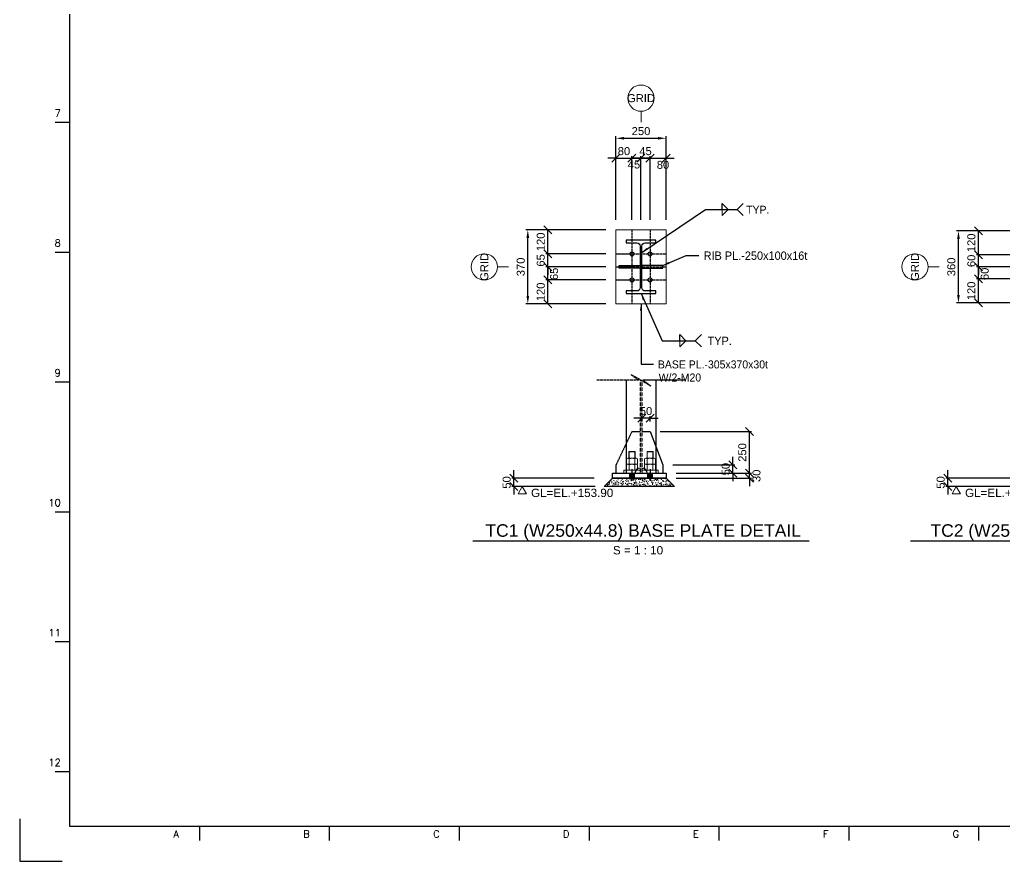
# Model space of a CAD drawing. Header units: millimetres. Extents: x 0 to 153097, y 17753 to 125268.
# Drawn here: x 0 to 29518, y 74808 to 100038 of the extents above; entities that cross this region are included whole.
import ezdxf
from ezdxf.enums import TextEntityAlignment as Align

# ---------------------------------------------------------------- set-up
doc = ezdxf.new("R2010")
doc.units = ezdxf.units.MM
doc.header["$LTSCALE"] = 50
doc.linetypes.add('CENTER', pattern=[2, 1.25, -0.25, 0.25, -0.25])
doc.linetypes.add('HIDDEN', pattern=[0.375, 0.25, -0.125])
doc.layers.get('Defpoints').update_dxf_attribs({"color": 140})
for name, color, linetype in [('1', 7, 'Continuous'), ('A-CEN01', 1, 'CENTER'), ('C_BLOCK', 7, 'Continuous'), ('C_CEN', 1, 'CENTER'), ('C_CONC', 3, 'Continuous'), ('C_STEEL', 2, 'Continuous'), ('C_TEXT_01', 2, 'Continuous'), ('DIM-SCALE', 7, 'Continuous'), ('TAN-TIT', 30, 'Continuous'), ('TITLE', 7, 'Continuous')]:
    doc.layers.add(name, color=color, linetype=linetype)
doc.layers.add('Base Plate', color=2, linetype='Continuous', lineweight=0)
doc.layers.add('C_HAT', color=8, linetype='Continuous', lineweight=0)
doc.styles.add('Arial', font='arial.ttf')
doc.styles.add('COM', font='COMPLEX', dxfattribs={"height": 5})
doc.styles.add('돋움', font='')
doc.styles.get('돋움').set_extended_font_data('Dotum')
doc.dimstyles.new('일반도면_0050', dxfattribs={"dimtxt": 200, "dimasz": 200, "dimexe": 50, "dimexo": 250, "dimgap": 75, "dimtad": 1, "dimdec": 0, "dimzin": 0, "dimdsep": 46, "dimtxsty": 'Arial', "dimcen": -250, "dimclrd": 7, "dimclre": 7, "dimclrt": 2, "dimadec": 0, "dimazin": 0, "dimtfac": 1, "dimtdec": 0, "dimtix": 1, "dimtmove": 2, "dimatfit": 3, "dimfxl": 1, "dimtolj": 1, "dimtzin": 0, "dimarcsym": 0})
doc.dimstyles.new('일반도면_0080', dxfattribs={"dimtxt": 240, "dimasz": 200, "dimexe": 80, "dimexo": 240, "dimgap": 80, "dimtad": 1, "dimdec": 0, "dimzin": 0, "dimdsep": 46, "dimtxsty": '돋움', "dimcen": -400, "dimclrd": 7, "dimclre": 7, "dimclrt": 2, "dimadec": 8, "dimazin": 0, "dimtfac": 1, "dimtdec": 4, "dimtix": 1, "dimtmove": 2, "dimatfit": 3, "dimfxl": 1, "dimtolj": 1, "dimtzin": 0, "dimarcsym": 0})

# ---------------------------------------------------------------- blocks, each defined once
blk = doc.blocks.new('BORDER')
at = {"layer": 'TAN-TIT'}
for p, q in [((4977, 164680), (4977, 3520)), ((4977, 73830), (3534, 73830)), ((4977, 60851), (3534, 60851)), ((4977, 47872), (3534, 47872)), ((4977, 34894), (3534, 34894)), ((4977, 21915), (3534, 21915)), ((4977, 8937), (3534, 8937)), ((4977, 3520), (232823, 3520)), ((17955, 3520), (17955, 2078)), ((30934, 3520), (30934, 2078)), ((43912, 3520), (43912, 2078)), ((56891, 3520), (56891, 2078)), ((69870, 3520), (69870, 2078)), ((82848, 3520), (82848, 2078)), ((95827, 3520), (95827, 2078))]:
    blk.add_line(p, q, dxfattribs=at)
at = {"layer": 'TAN-TIT', "linetype": 'Continuous'}
for p, q in [((0, 4241), (0, 0)), ((0, 0), (4241, 0))]:
    blk.add_line(p, q, dxfattribs=at)
at = {"layer": 'TAN-TIT', "style": 'COM'}
for s, p in [('7', (4111, 74406)), ('8', (4111, 61428)), ('9', (4111, 48449)), ('10', (4111, 35471)), ('11', (4111, 22492)), ('12', (4111, 9513))]:
    blk.add_text(s, height=721, dxfattribs=at).set_placement(p, align=Align.RIGHT)
for s, p in [('A', (15359, 2366)), ('B', (28338, 2366)), ('C', (41317, 2366)), ('D', (54295, 2366)), ('E', (67274, 2366)), ('F', (80253, 2366)), ('G', (93231, 2366))]:
    blk.add_text(s, height=721, dxfattribs=at).set_placement(p)
blk = doc.blocks.new('*D185')
at = {"layer": 'Defpoints', "color": 0}
for p in [(19376, 96484), (17876, 93738), (19376, 93738)]:
    blk.add_point(p, dxfattribs=at)
at = {"layer": 'DIM-SCALE', "color": 7, "lineweight": -2}
for p, q in [((17876, 94038), (17876, 96544)), ((19376, 94038), (19376, 96544)), ((18116, 96484), (19136, 96484))]:
    blk.add_line(p, q, dxfattribs=at)
at = {"layer": 'DIM-SCALE', "color": 7}
for points in [[(18116, 96524), (18116, 96444), (17876, 96484)], [(19136, 96524), (19136, 96444), (19376, 96484)]]:
    blk.add_solid(points, dxfattribs=at)
at = {"layer": 'DIM-SCALE', "color": 2, "insert": (18626, 96697), "char_height": 240, "attachment_point": 5, "style": 'Arial'}
blk.add_mtext('\\A1;250', dxfattribs=at)
blk = doc.blocks.new('_Oblique')
at = {"color": 0, "linetype": 'ByBlock', "lineweight": -2}
blk.add_line((-0.5, -0.5), (0.5, 0.5), dxfattribs=at)
blk = doc.blocks.new('*D186')
at = {"layer": 'Defpoints', "color": 0}
for p in [(18356, 95884), (17876, 93738), (18356, 93738)]:
    blk.add_point(p, dxfattribs=at)
at = {"layer": 'DIM-SCALE', "color": 7, "lineweight": -2}
for p, q in [((17876, 94038), (17876, 95944)), ((18356, 94038), (18356, 95944)), ((17876, 95884), (17636, 95884)), ((17876, 95884), (18356, 95884)), ((18356, 95884), (18596, 95884))]:
    blk.add_line(p, q, dxfattribs=at)
at = {"layer": 'DIM-SCALE', "color": 7, "lineweight": -2, "xscale": 240, "yscale": 240, "zscale": 240}
blk.add_blockref('_Oblique', (17876, 95884), dxfattribs=at)
at = {"layer": 'DIM-SCALE', "color": 7, "lineweight": -2, "xscale": 240, "yscale": 240, "zscale": 240, "rotation": 180}
blk.add_blockref('_Oblique', (18356, 95884), dxfattribs=at)
at = {"layer": 'DIM-SCALE', "color": 2, "insert": (18116, 96097), "char_height": 240, "attachment_point": 5, "style": 'Arial'}
blk.add_mtext('\\A1;80', dxfattribs=at)
blk = doc.blocks.new('*D187')
at = {"layer": 'Defpoints', "color": 0}
for p in [(18896, 95884), (18626, 93738), (18896, 93738)]:
    blk.add_point(p, dxfattribs=at)
at = {"layer": 'DIM-SCALE', "color": 7, "lineweight": -2}
for p, q in [((18626, 94038), (18626, 95944)), ((18896, 94038), (18896, 95944)), ((18626, 95884), (18386, 95884)), ((18626, 95884), (18896, 95884)), ((18896, 95884), (19136, 95884))]:
    blk.add_line(p, q, dxfattribs=at)
at = {"layer": 'DIM-SCALE', "color": 7, "lineweight": -2, "xscale": 240, "yscale": 240, "zscale": 240}
blk.add_blockref('_Oblique', (18626, 95884), dxfattribs=at)
at = {"layer": 'DIM-SCALE', "color": 7, "lineweight": -2, "xscale": 240, "yscale": 240, "zscale": 240, "rotation": 180}
blk.add_blockref('_Oblique', (18896, 95884), dxfattribs=at)
at = {"layer": 'DIM-SCALE', "color": 2, "insert": (18761, 96096), "char_height": 240, "attachment_point": 5, "style": 'Arial'}
blk.add_mtext('\\A1;45', dxfattribs=at)
blk = doc.blocks.new('*D188')
at = {"layer": 'Defpoints', "color": 0}
for p in [(18626, 95884), (18356, 93738), (18626, 93738)]:
    blk.add_point(p, dxfattribs=at)
at = {"layer": 'DIM-SCALE', "color": 7, "lineweight": -2}
for p, q in [((18356, 94038), (18356, 95944)), ((18626, 94038), (18626, 95944)), ((18356, 95884), (18626, 95884))]:
    blk.add_line(p, q, dxfattribs=at)
at = {"layer": 'DIM-SCALE', "color": 7, "lineweight": -2, "xscale": 240, "yscale": 240, "zscale": 240, "rotation": 180}
blk.add_blockref('_Oblique', (18356, 95884), dxfattribs=at)
at = {"layer": 'DIM-SCALE', "color": 7, "lineweight": -2, "xscale": 240, "yscale": 240, "zscale": 240}
blk.add_blockref('_Oblique', (18626, 95884), dxfattribs=at)
at = {"layer": 'DIM-SCALE', "color": 2, "insert": (18416, 95697), "char_height": 240, "attachment_point": 5, "style": 'Arial'}
blk.add_mtext('\\A1;45', dxfattribs=at)
blk = doc.blocks.new('*D189')
at = {"layer": 'Defpoints', "color": 0}
for p in [(19376, 95884), (18896, 93738), (19376, 93738)]:
    blk.add_point(p, dxfattribs=at)
at = {"layer": 'DIM-SCALE', "color": 7, "lineweight": -2}
for p, q in [((18896, 94038), (18896, 95944)), ((19376, 94038), (19376, 95944)), ((18896, 95884), (18656, 95884)), ((18896, 95884), (19376, 95884)), ((19376, 95884), (19616, 95884))]:
    blk.add_line(p, q, dxfattribs=at)
at = {"layer": 'DIM-SCALE', "color": 7, "lineweight": -2, "xscale": 240, "yscale": 240, "zscale": 240}
blk.add_blockref('_Oblique', (18896, 95884), dxfattribs=at)
at = {"layer": 'DIM-SCALE', "color": 7, "lineweight": -2, "xscale": 240, "yscale": 240, "zscale": 240, "rotation": 180}
blk.add_blockref('_Oblique', (19376, 95884), dxfattribs=at)
at = {"layer": 'DIM-SCALE', "color": 2, "insert": (19286, 95685), "char_height": 240, "attachment_point": 5, "style": 'Arial'}
blk.add_mtext('\\A1;80', dxfattribs=at)
blk = doc.blocks.new('*D190')
at = {"layer": 'Defpoints', "color": 0}
for p in [(19276, 86690), (21376, 86690), (19376, 86440)]:
    blk.add_point(p, dxfattribs=at)
at = {"layer": 'DIM-SCALE', "color": 7, "lineweight": -2}
for p, q in [((21376, 86690), (21376, 86930)), ((19576, 86690), (21436, 86690)), ((21376, 86440), (21376, 86690)), ((19676, 86440), (21436, 86440)), ((21376, 86440), (21376, 86200))]:
    blk.add_line(p, q, dxfattribs=at)
at = {"layer": 'DIM-SCALE', "color": 7, "lineweight": -2, "xscale": 240, "yscale": 240, "zscale": 240}
for p, rotation in [((21376, 86690), 270), ((21376, 86440), 90)]:
    blk.add_blockref('_Oblique', p, dxfattribs=dict(at, rotation=rotation))
at = {"layer": 'DIM-SCALE', "color": 2, "insert": (21164, 86565), "char_height": 240, "attachment_point": 5, "rotation": 90, "style": 'Arial'}
blk.add_mtext('\\A1;50', dxfattribs=at)
blk = doc.blocks.new('*D191')
at = {"layer": 'Defpoints', "color": 0}
for p in [(18902, 87690), (21876, 87690), (19376, 86440)]:
    blk.add_point(p, dxfattribs=at)
at = {"layer": 'DIM-SCALE', "color": 7, "lineweight": -2}
for p, q in [((19202, 87690), (21936, 87690)), ((21876, 86440), (21876, 87690)), ((19676, 86440), (21936, 86440))]:
    blk.add_line(p, q, dxfattribs=at)
at = {"layer": 'DIM-SCALE', "color": 7, "lineweight": -2, "xscale": 240, "yscale": 240, "zscale": 240}
for p, rotation in [((21876, 87690), 90), ((21876, 86440), 270)]:
    blk.add_blockref('_Oblique', p, dxfattribs=dict(at, rotation=rotation))
at = {"layer": 'DIM-SCALE', "color": 2, "insert": (21664, 87065), "char_height": 240, "attachment_point": 5, "rotation": 90, "style": 'Arial'}
blk.add_mtext('\\A1;250', dxfattribs=at)
blk = doc.blocks.new('*D192')
at = {"layer": 'Defpoints', "color": 0}
for p in [(19376, 86440), (19376, 86290), (21876, 86440)]:
    blk.add_point(p, dxfattribs=at)
at = {"layer": 'DIM-SCALE', "color": 7, "lineweight": -2}
for p, q in [((21876, 86440), (21876, 86680)), ((19676, 86440), (21936, 86440)), ((19676, 86290), (21936, 86290)), ((21876, 86290), (21876, 86440)), ((21876, 86290), (21876, 86050))]:
    blk.add_line(p, q, dxfattribs=at)
at = {"layer": 'DIM-SCALE', "color": 7, "lineweight": -2, "xscale": 240, "yscale": 240, "zscale": 240}
for p, rotation in [((21876, 86440), 270), ((21876, 86290), 90)]:
    blk.add_blockref('_Oblique', p, dxfattribs=dict(at, rotation=rotation))
at = {"layer": 'DIM-SCALE', "color": 2, "char_height": 240, "attachment_point": 5, "rotation": 90, "style": 'Arial'}
for s, insert in [('\\A1;30', (22089, 86365)), ('\\A1;', (21666, 86365))]:
    blk.add_mtext(s, dxfattribs=dict(at, insert=insert))
blk = doc.blocks.new('*D193')
at = {"layer": 'Defpoints', "color": 0}
for p in [(18652, 88094), (18652, 87690), (18902, 87690)]:
    blk.add_point(p, dxfattribs=at)
at = {"layer": 'DIM-SCALE', "color": 7, "lineweight": -2}
for p, q in [((18652, 88094), (18412, 88094)), ((18652, 87990), (18652, 88154)), ((18902, 88094), (18652, 88094)), ((18902, 87990), (18902, 88154)), ((18902, 88094), (19142, 88094))]:
    blk.add_line(p, q, dxfattribs=at)
at = {"layer": 'DIM-SCALE', "color": 7, "lineweight": -2, "xscale": 240, "yscale": 240, "zscale": 240}
blk.add_blockref('_Oblique', (18652, 88094), dxfattribs=at)
at = {"layer": 'DIM-SCALE', "color": 7, "lineweight": -2, "xscale": 240, "yscale": 240, "zscale": 240, "rotation": 180}
blk.add_blockref('_Oblique', (18902, 88094), dxfattribs=at)
at = {"layer": 'DIM-SCALE', "color": 2, "insert": (18777, 88306), "char_height": 240, "attachment_point": 5, "style": 'Arial'}
blk.add_mtext('\\A1;50', dxfattribs=at)
blk = doc.blocks.new('*D194')
at = {"layer": 'Defpoints', "color": 0}
for p in [(14811, 86290), (17525, 86290), (17525, 86040)]:
    blk.add_point(p, dxfattribs=at)
at = {"layer": 'DIM-SCALE', "color": 7, "lineweight": -2}
for p, q in [((14811, 86290), (14811, 86530)), ((17225, 86290), (14751, 86290)), ((14811, 86040), (14811, 86290)), ((17225, 86040), (14751, 86040)), ((14811, 86040), (14811, 85800))]:
    blk.add_line(p, q, dxfattribs=at)
at = {"layer": 'DIM-SCALE', "color": 7, "lineweight": -2, "xscale": 240, "yscale": 240, "zscale": 240}
for p, rotation in [((14811, 86290), 270), ((14811, 86040), 90)]:
    blk.add_blockref('_Oblique', p, dxfattribs=dict(at, rotation=rotation))
at = {"layer": 'DIM-SCALE', "color": 2, "insert": (14599, 86165), "char_height": 240, "attachment_point": 5, "rotation": 90, "style": 'Arial'}
blk.add_mtext('\\A1;50', dxfattribs=at)
blk = doc.blocks.new('*D195')
at = {"layer": 'Defpoints', "color": 0}
for p in [(15233, 93738), (17876, 93738), (17876, 91518)]:
    blk.add_point(p, dxfattribs=at)
at = {"layer": 'DIM-SCALE', "color": 7, "lineweight": -2}
for p, q in [((17576, 93738), (15173, 93738)), ((15233, 91758), (15233, 93498)), ((17576, 91518), (15173, 91518))]:
    blk.add_line(p, q, dxfattribs=at)
at = {"layer": 'DIM-SCALE', "color": 7}
for points in [[(15193, 93498), (15273, 93498), (15233, 93738)], [(15193, 91758), (15273, 91758), (15233, 91518)]]:
    blk.add_solid(points, dxfattribs=at)
at = {"layer": 'DIM-SCALE', "color": 2, "insert": (15021, 92628), "char_height": 240, "attachment_point": 5, "rotation": 90, "style": 'Arial'}
blk.add_mtext('\\A1;370', dxfattribs=at)
blk = doc.blocks.new('*D196')
at = {"layer": 'Defpoints', "color": 0}
for p in [(15833, 92238), (17876, 92238), (17876, 91518)]:
    blk.add_point(p, dxfattribs=at)
at = {"layer": 'DIM-SCALE', "color": 7, "lineweight": -2}
for p, q in [((17576, 92238), (15773, 92238)), ((15833, 91518), (15833, 92238)), ((17576, 91518), (15773, 91518))]:
    blk.add_line(p, q, dxfattribs=at)
at = {"layer": 'DIM-SCALE', "color": 7, "lineweight": -2, "xscale": 240, "yscale": 240, "zscale": 240}
for p, rotation in [((15833, 92238), 90), ((15833, 91518), 270)]:
    blk.add_blockref('_Oblique', p, dxfattribs=dict(at, rotation=rotation))
at = {"layer": 'DIM-SCALE', "color": 2, "insert": (15621, 91878), "char_height": 240, "attachment_point": 5, "rotation": 90, "style": 'Arial'}
blk.add_mtext('\\A1;120', dxfattribs=at)
blk = doc.blocks.new('*D197')
at = {"layer": 'Defpoints', "color": 0}
for p in [(15833, 93018), (17876, 93018), (17876, 92628)]:
    blk.add_point(p, dxfattribs=at)
at = {"layer": 'DIM-SCALE', "color": 7, "lineweight": -2}
for p, q in [((17576, 93018), (15773, 93018)), ((15833, 93018), (15833, 93258)), ((15833, 92628), (15833, 93018)), ((17576, 92628), (15773, 92628)), ((15833, 92628), (15833, 92388))]:
    blk.add_line(p, q, dxfattribs=at)
at = {"layer": 'DIM-SCALE', "color": 7, "lineweight": -2, "xscale": 240, "yscale": 240, "zscale": 240}
for p, rotation in [((15833, 93018), 270), ((15833, 92628), 90)]:
    blk.add_blockref('_Oblique', p, dxfattribs=dict(at, rotation=rotation))
at = {"layer": 'DIM-SCALE', "color": 2, "insert": (15621, 92823), "char_height": 240, "attachment_point": 5, "rotation": 90, "style": 'Arial'}
blk.add_mtext('\\A1;65', dxfattribs=at)
blk = doc.blocks.new('*D198')
at = {"layer": 'Defpoints', "color": 0}
for p in [(15833, 92628), (17876, 92628), (17876, 92238)]:
    blk.add_point(p, dxfattribs=at)
at = {"layer": 'DIM-SCALE', "color": 7, "lineweight": -2}
for p, q in [((17576, 92628), (15773, 92628)), ((15833, 92238), (15833, 92628)), ((17576, 92238), (15773, 92238))]:
    blk.add_line(p, q, dxfattribs=at)
at = {"layer": 'DIM-SCALE', "color": 7, "lineweight": -2, "xscale": 240, "yscale": 240, "zscale": 240}
for p, rotation in [((15833, 92628), 90), ((15833, 92238), 270)]:
    blk.add_blockref('_Oblique', p, dxfattribs=dict(at, rotation=rotation))
at = {"layer": 'DIM-SCALE', "color": 2, "insert": (16020, 92418), "char_height": 240, "attachment_point": 5, "rotation": 90, "style": 'Arial'}
blk.add_mtext('\\A1;65', dxfattribs=at)
blk = doc.blocks.new('*D199')
at = {"layer": 'Defpoints', "color": 0}
for p in [(15833, 93738), (17876, 93738), (17876, 93018)]:
    blk.add_point(p, dxfattribs=at)
at = {"layer": 'DIM-SCALE', "color": 7, "lineweight": -2}
for p, q in [((17576, 93738), (15773, 93738)), ((15833, 93018), (15833, 93738)), ((17576, 93018), (15773, 93018))]:
    blk.add_line(p, q, dxfattribs=at)
at = {"layer": 'DIM-SCALE', "color": 7, "lineweight": -2, "xscale": 240, "yscale": 240, "zscale": 240}
for p, rotation in [((15833, 93738), 90), ((15833, 93018), 270)]:
    blk.add_blockref('_Oblique', p, dxfattribs=dict(at, rotation=rotation))
at = {"layer": 'DIM-SCALE', "color": 2, "insert": (15621, 93378), "char_height": 240, "attachment_point": 5, "rotation": 90, "style": 'Arial'}
blk.add_mtext('\\A1;120', dxfattribs=at)
blk = doc.blocks.new('*D205')
at = {"layer": 'Defpoints', "color": 0}
for p in [(28143, 93708), (30786, 93708), (30786, 91548)]:
    blk.add_point(p, dxfattribs=at)
at = {"layer": 'DIM-SCALE', "color": 7, "lineweight": -2}
for p, q in [((30486, 93708), (28083, 93708)), ((28143, 91788), (28143, 93468)), ((30486, 91548), (28083, 91548))]:
    blk.add_line(p, q, dxfattribs=at)
at = {"layer": 'DIM-SCALE', "color": 7}
for points in [[(28103, 93468), (28183, 93468), (28143, 93708)], [(28103, 91788), (28183, 91788), (28143, 91548)]]:
    blk.add_solid(points, dxfattribs=at)
at = {"layer": 'DIM-SCALE', "color": 2, "insert": (27931, 92628), "char_height": 240, "attachment_point": 5, "rotation": 90, "style": 'Arial'}
blk.add_mtext('\\A1;360', dxfattribs=at)
blk = doc.blocks.new('*D206')
at = {"layer": 'Defpoints', "color": 0}
for p in [(28743, 92268), (30786, 92268), (30786, 91548)]:
    blk.add_point(p, dxfattribs=at)
at = {"layer": 'DIM-SCALE', "color": 7, "lineweight": -2}
for p, q in [((30486, 92268), (28683, 92268)), ((28743, 91548), (28743, 92268)), ((30486, 91548), (28683, 91548))]:
    blk.add_line(p, q, dxfattribs=at)
at = {"layer": 'DIM-SCALE', "color": 7, "lineweight": -2, "xscale": 240, "yscale": 240, "zscale": 240}
for p, rotation in [((28743, 92268), 90), ((28743, 91548), 270)]:
    blk.add_blockref('_Oblique', p, dxfattribs=dict(at, rotation=rotation))
at = {"layer": 'DIM-SCALE', "color": 2, "insert": (28531, 91908), "char_height": 240, "attachment_point": 5, "rotation": 90, "style": 'Arial'}
blk.add_mtext('\\A1;120', dxfattribs=at)
blk = doc.blocks.new('*D207')
at = {"layer": 'Defpoints', "color": 0}
for p in [(28743, 92988), (30786, 92988), (30786, 92628)]:
    blk.add_point(p, dxfattribs=at)
at = {"layer": 'DIM-SCALE', "color": 7, "lineweight": -2}
for p, q in [((30486, 92988), (28683, 92988)), ((28743, 92988), (28743, 93228)), ((28743, 92628), (28743, 92988)), ((30486, 92628), (28683, 92628)), ((28743, 92628), (28743, 92388))]:
    blk.add_line(p, q, dxfattribs=at)
at = {"layer": 'DIM-SCALE', "color": 7, "lineweight": -2, "xscale": 240, "yscale": 240, "zscale": 240}
for p, rotation in [((28743, 92988), 270), ((28743, 92628), 90)]:
    blk.add_blockref('_Oblique', p, dxfattribs=dict(at, rotation=rotation))
at = {"layer": 'DIM-SCALE', "color": 2, "insert": (28531, 92808), "char_height": 240, "attachment_point": 5, "rotation": 90, "style": 'Arial'}
blk.add_mtext('\\A1;60', dxfattribs=at)
blk = doc.blocks.new('*D208')
at = {"layer": 'Defpoints', "color": 0}
for p in [(28743, 92628), (30786, 92628), (30786, 92268)]:
    blk.add_point(p, dxfattribs=at)
at = {"layer": 'DIM-SCALE', "color": 7, "lineweight": -2}
for p, q in [((30486, 92628), (28683, 92628)), ((28743, 92268), (28743, 92628)), ((30486, 92268), (28683, 92268))]:
    blk.add_line(p, q, dxfattribs=at)
at = {"layer": 'DIM-SCALE', "color": 7, "lineweight": -2, "xscale": 240, "yscale": 240, "zscale": 240}
for p, rotation in [((28743, 92628), 90), ((28743, 92268), 270)]:
    blk.add_blockref('_Oblique', p, dxfattribs=dict(at, rotation=rotation))
at = {"layer": 'DIM-SCALE', "color": 2, "insert": (28930, 92418), "char_height": 240, "attachment_point": 5, "rotation": 90, "style": 'Arial'}
blk.add_mtext('\\A1;60', dxfattribs=at)
blk = doc.blocks.new('*D209')
at = {"layer": 'Defpoints', "color": 0}
for p in [(28743, 93708), (30786, 93708), (30786, 92988)]:
    blk.add_point(p, dxfattribs=at)
at = {"layer": 'DIM-SCALE', "color": 7, "lineweight": -2}
for p, q in [((30486, 93708), (28683, 93708)), ((28743, 92988), (28743, 93708)), ((30486, 92988), (28683, 92988))]:
    blk.add_line(p, q, dxfattribs=at)
at = {"layer": 'DIM-SCALE', "color": 7, "lineweight": -2, "xscale": 240, "yscale": 240, "zscale": 240}
for p, rotation in [((28743, 93708), 90), ((28743, 92988), 270)]:
    blk.add_blockref('_Oblique', p, dxfattribs=dict(at, rotation=rotation))
at = {"layer": 'DIM-SCALE', "color": 2, "insert": (28531, 93348), "char_height": 240, "attachment_point": 5, "rotation": 90, "style": 'Arial'}
blk.add_mtext('\\A1;120', dxfattribs=at)
blk = doc.blocks.new('*D211')
at = {"layer": 'Defpoints', "color": 0}
for p in [(27822, 86290), (30536, 86290), (30536, 86040)]:
    blk.add_point(p, dxfattribs=at)
at = {"layer": 'DIM-SCALE', "color": 7, "lineweight": -2}
for p, q in [((27822, 86290), (27822, 86530)), ((30236, 86290), (27762, 86290)), ((27822, 86040), (27822, 86290)), ((30236, 86040), (27762, 86040)), ((27822, 86040), (27822, 85800))]:
    blk.add_line(p, q, dxfattribs=at)
at = {"layer": 'DIM-SCALE', "color": 7, "lineweight": -2, "xscale": 240, "yscale": 240, "zscale": 240}
for p, rotation in [((27822, 86290), 270), ((27822, 86040), 90)]:
    blk.add_blockref('_Oblique', p, dxfattribs=dict(at, rotation=rotation))
at = {"layer": 'DIM-SCALE', "color": 2, "insert": (27610, 86165), "char_height": 240, "attachment_point": 5, "rotation": 90, "style": 'Arial'}
blk.add_mtext('\\A1;50', dxfattribs=at)

msp = doc.modelspace()

# ---------------------------------------------------------------- hatches: boundary and pattern name
at = {"layer": 'C_HAT', "linetype": 'Continuous'}
h = msp.add_hatch(dxfattribs=at)
h.set_pattern_fill('AR-CONC', color=256, style=0)
h.set_pattern_definition([(50, (-206849.23, 61443.07), (182.18467, -15.93909), [19.05, -209.55]), (355, (-206849.23, 61443.07), (-35.24342, 191.05685), [15.24, -167.64058]), (100.451445, (-206834.04, 61441.74), (146.94125, 175.11775), [16.19001, -178.09024]), (46.1842, (-206849.23, 61493.87), (271.07904, -42.04233), [28.575, -314.325]), (96.63556, (-206826.64, 61490.37), (237.40413, 247.42612), [24.28502, -267.1356]), (351.18415, (-206849.23, 61493.87), (237.40413, 247.42612), [22.85997, -251.45973]), (21, (-206823.83, 61481.17), (151.61439, -102.2652), [19.05, -209.55]), (326, (-206823.83, 61481.17), (61.80203, 184.18797), [15.24, -167.64]), (71.451445, (-206811.2, 61472.65), (213.41642, 81.92277), [16.19001, -178.08994]), (37.5, (-206849.226, 61443.07), (3.088603, 84.555039), [0, -165.608, 0, -170.18, 0, -168.275]), (7.5, (-206849.23, 61443.07), (66.819663, 100.180575), [0, -97.028, 0, -161.798, 0, -64.135]), (327.5, (-206905.87, 61443.07), (135.590595, -5.728744), [0, -63.5, 0, -198.12, 0, -262.89]), (317.5, (-206931.27, 61443.07), (148.12918, 25.42649), [0, -82.55, 0, -131.572, 0, -186.69])])
h.paths.add_polyline_path([(19626.31, 86039.81), (19376.31, 86289.81), (17775.37, 86289.81), (17525.37, 86039.81)])

# ---------------------------------------------------------------- linework, layer by layer
at = {"color": 253}
for p, q in [((17250.86, 86039.81), (15025.64, 86039.81)), ((30261.84, 86039.81), (28036.62, 86039.81))]:
    msp.add_line(p, q, dxfattribs=at)
at = {"layer": 'A-CEN01'}
msp.add_lwpolyline([(19946.78, 89227.49), (18693.45, 89227.49), (18926.78, 89052.49), (18326.78, 89402.49), (18560.12, 89227.49), (17306.78, 89227.49)], dxfattribs=at)
at = {"layer": 'Base Plate'}
msp.add_lwpolyline([(17876.31, 93738.2), (19376.31, 93738.2), (19376.31, 91518.2), (17876.31, 91518.2)], close=True, dxfattribs=at)
at = {"layer": 'C_BLOCK', "lineweight": 0}
for p, q in [((18626.31, 97292.27), (18626.31, 96964.15)), ((14322.24, 92628.2), (14650.37, 92628.2)), ((27232.28, 92628.2), (27560.41, 92628.2))]:
    msp.add_line(p, q, dxfattribs=at)
at = {"layer": 'C_BLOCK', "color": 0}
for p, q in [((21063.2, 94345.05), (21063.2, 94525.05)), ((19785.41, 90414.83), (19785.41, 90602.33))]:
    msp.add_line(p, q, dxfattribs=at)
at = {"layer": 'C_BLOCK', "linetype": 'Continuous', "lineweight": 0}
for p, q in [((21243.2, 94345.05), (21063.2, 94525.05)), ((21511.19, 94345.05), (21691.19, 94525.05)), ((21063.2, 94345.05), (21063.2, 94165.05)), ((21243.2, 94345.05), (21063.2, 94165.05)), ((21511.19, 94345.05), (21691.19, 94165.05)), ((19972.91, 90414.83), (19785.41, 90602.33)), ((19785.41, 90414.83), (19785.41, 90227.33)), ((19972.91, 90414.83), (19785.41, 90227.33)), ((20252.08, 90414.83), (20439.58, 90602.33)), ((20252.08, 90414.83), (20439.58, 90227.33))]:
    msp.add_line(p, q, dxfattribs=at)
at = {"layer": 'C_BLOCK', "lineweight": 0}
for centre in [(18626.31, 97686.02), (13928.49, 92628.2), (26838.53, 92628.2)]:
    msp.add_circle(centre, 393.75, dxfattribs=at)
at = {"layer": 'C_BLOCK', "color": 2, "linetype": 'Continuous', "lineweight": 0}
for points in [[(15192.42, 85823.26), (15192.42, 85823.26), (14942.39, 85823.26), (15067.4, 86039.81)], [(28203.41, 85823.26), (28203.41, 85823.26), (27953.37, 85823.26), (28078.39, 86039.81)]]:
    msp.add_3dface(points, dxfattribs=at)
at = {"layer": 'C_CEN'}
for p, q in [((18356.31, 93738.2), (18356.31, 91518.2)), ((18896.31, 93738.2), (18896.31, 91518.2)), ((17876.31, 93018.2), (19376.31, 93018.2)), ((17876.31, 92628.2), (19376.31, 92628.2)), ((17876.31, 92238.2), (19376.31, 92238.2)), ((18356.31, 86564.81), (18356.31, 86214.81)), ((18896.31, 86564.81), (18896.31, 86214.81))]:
    msp.add_line(p, q, dxfattribs=at)
at = {"layer": 'C_CONC', "color": 0, "lineweight": -2}
msp.add_lwpolyline([(19626.31, 86039.81), (17525.37, 86039.81), (17775.37, 86289.81), (19376.31, 86289.81), (19626.31, 86039.81)], dxfattribs=at)
at = {"layer": 'C_HAT'}
for p, q in [((18266.31, 87080.44), (18275.69, 87089.81)), ((18266.31, 87080.44), (18266.31, 86889.81)), ((18266.31, 87080.44), (18446.31, 87080.44)), ((18275.69, 87089.81), (18275.69, 86889.81)), ((18275.69, 87089.81), (18436.94, 87089.81)), ((18436.94, 87089.81), (18436.94, 86889.81)), ((18446.31, 87080.44), (18436.94, 87089.81)), ((18446.31, 87080.44), (18446.31, 86889.81)), ((18806.31, 87080.44), (18815.69, 87089.81)), ((18806.31, 87080.44), (18806.31, 86889.81)), ((18806.31, 87080.44), (18986.31, 87080.44)), ((18815.69, 87089.81), (18815.69, 86889.81)), ((18815.69, 87089.81), (18976.94, 87089.81)), ((18976.94, 87089.81), (18976.94, 86889.81)), ((18986.31, 87080.44), (18976.94, 87089.81)), ((18986.31, 87080.44), (18986.31, 86889.81)), ((18116.31, 86529.81), (18116.31, 86439.81)), ((18116.31, 86529.81), (18596.31, 86529.81)), ((18596.31, 86529.81), (18596.31, 86439.81)), ((18596.31, 86529.81), (18596.31, 86439.81)), ((18656.31, 86529.81), (18656.31, 86439.81)), ((18656.31, 86529.81), (19136.31, 86529.81)), ((19136.31, 86529.81), (19136.31, 86439.81)), ((19136.31, 86529.81), (19136.31, 86439.81)), ((18116.31, 86439.81), (18596.31, 86439.81)), ((18656.31, 86439.81), (19136.31, 86439.81))]:
    msp.add_line(p, q, dxfattribs=at)
for points in [[(18275.13, 87080.44), (18275.13, 86889.81)], [(18437.5, 87080.44), (18437.5, 86889.81)], [(18815.13, 87080.44), (18815.13, 86889.81)], [(18977.5, 87080.44), (18977.5, 86889.81)], [(18234.53, 86889.81), (18275.13, 86889.81), (18478.09, 86889.81)], [(18234.53, 86889.81), (18275.13, 86889.81), (18478.09, 86889.81)], [(18275.13, 86872), (18275.13, 86709.81)], [(18437.5, 86872), (18437.5, 86709.81)], [(18774.53, 86889.81), (18815.13, 86889.81), (19018.09, 86889.81)], [(18774.53, 86889.81), (18815.13, 86889.81), (19018.09, 86889.81)], [(18815.13, 86872), (18815.13, 86709.81)], [(18977.5, 86872), (18977.5, 86709.81)], [(18234.53, 86709.81), (18275.13, 86709.81), (18478.09, 86709.81)], [(18275.13, 86692), (18275.13, 86529.81)], [(18437.5, 86692), (18437.5, 86529.81)], [(18774.53, 86709.81), (18815.13, 86709.81), (19018.09, 86709.81)], [(18815.13, 86692), (18815.13, 86529.81)], [(18977.5, 86692), (18977.5, 86529.81)]]:
    msp.add_lwpolyline(points, dxfattribs=at)
for points in [[(18518.69, 86872, 0.43879908), (18437.5, 86872, 0.21939954), (18275.13, 86872, 0.43879908), (18193.94, 86872), (18193.94, 86709.81), (18518.69, 86709.81)], [(19058.69, 86872, 0.43879908), (18977.5, 86872, 0.21939954), (18815.13, 86872, 0.43879908), (18733.94, 86872), (18733.94, 86709.81), (19058.69, 86709.81)], [(18518.69, 86692, 0.43879908), (18437.5, 86692, 0.21939954), (18275.13, 86692, 0.43879908), (18193.94, 86692), (18193.94, 86529.81), (18518.69, 86529.81)], [(19058.69, 86692, 0.43879908), (18977.5, 86692, 0.21939954), (18815.13, 86692, 0.43879908), (18733.94, 86692), (18733.94, 86529.81), (19058.69, 86529.81)]]:
    msp.add_lwpolyline(points, format="xyb", close=True, dxfattribs=at)
at = {"layer": 'C_STEEL', "color": 6, "lineweight": -2}
msp.add_lwpolyline([(19070.31, 93429.2), (18182.31, 93429.2), (18182.31, 93351.2), (18503.45, 93351.2, -0.41421356), (18603.45, 93251.2), (18603.45, 92005.2, -0.41421356), (18503.45, 91905.2), (18182.31, 91905.2), (18182.31, 91827.2), (19070.31, 91827.2), (19070.31, 91905.2), (18749.17, 91905.2, -0.41421356), (18649.17, 92005.2), (18649.17, 93251.2, -0.41421356), (18749.17, 93351.2), (19070.31, 93351.2)], format="xyb", close=True, dxfattribs=at)
at = {"layer": 'C_STEEL', "color": 2, "lineweight": -2}
for points in [[(18603.45, 92668.2), (18603.45, 92588.2), (17976.31, 92588.2), (17976.31, 92668.2), (18603.45, 92668.2)], [(18649.17, 92668.2), (18649.17, 92588.2), (19276.31, 92588.2), (19276.31, 92668.2), (18649.17, 92668.2)], [(18901.78, 87689.81), (19276.31, 86689.81)], [(17876.31, 86689.81), (17876.31, 86439.81)], [(19276.31, 86689.81), (19276.31, 86439.81)]]:
    msp.add_lwpolyline(points, dxfattribs=at)
at = {"layer": 'C_STEEL', "color": 6, "lineweight": -2}
for points in [[(18182.31, 89227.49), (18182.31, 86439.81)], [(19070.31, 89227.49), (19070.31, 86439.81)]]:
    msp.add_lwpolyline(points, dxfattribs=at)
at = {"layer": 'C_STEEL', "linetype": 'HIDDEN', "lineweight": -2, "ltscale": 0.5}
for points in [[(18601.78, 89242.08), (18601.78, 86439.81)], [(18651.78, 89242.08), (18651.78, 86439.81)]]:
    msp.add_lwpolyline(points, dxfattribs=at)
at = {"layer": 'C_STEEL', "linetype": 'HIDDEN', "lineweight": -2}
for points in [[(18351.78, 87689.81), (17876.31, 86689.81)], [(18351.78, 87689.81), (18601.78, 87689.81)], [(18651.78, 87689.81), (18901.78, 87689.81)]]:
    msp.add_lwpolyline(points, dxfattribs=at)
at = {"layer": 'C_STEEL', "color": 6, "const_width": 180}
for points in [[(18356.31, 86289.81), (18356.31, 86439.81)], [(18896.31, 86289.81), (18896.31, 86439.81)]]:
    msp.add_lwpolyline(points, dxfattribs=at)
at = {"layer": 'C_STEEL', "color": 2, "lineweight": -2}
msp.add_lwpolyline([(17775.37, 86439.81), (19376.31, 86439.81), (19376.31, 86289.81), (17775.37, 86289.81)], close=True, dxfattribs=at)
for centre in [(18356.31, 93018.2), (18896.31, 93018.2), (18356.31, 92238.2), (18896.31, 92238.2)]:
    msp.add_circle(centre, 60, dxfattribs=at)
for centre, start, end in [((18601.78, 86439.81), 90, 180), ((18651.78, 86439.81), 0, 90)]:
    msp.add_arc(centre, 157.9, start, end, dxfattribs=at)
at = {"layer": 'TITLE', "color": 1, "linetype": 'Continuous'}
for p, q in [((13584.96, 84412.43), (23667.67, 84412.43)), ((26710.47, 84412.43), (36793.18, 84412.43))]:
    msp.add_line(p, q, dxfattribs=at)

# ---------------------------------------------------------------- block references
at = {"layer": '1', "xscale": 0.3, "yscale": 0.3, "zscale": 0.3}
msp.add_blockref('BORDER', (0, 74808.42), dxfattribs=at)

# ---------------------------------------------------------------- texts
at = {"layer": 'C_TEXT_01', "style": 'Arial'}
for s, height, p in [('GRID', 240, (18626.31, 97686.02)), ('GRID', 240, (18626.31, 97686.02)), ('GL=EL.+153.90', 250, (16562.31, 85853.57)), ('GL=EL.+153.90', 250, (29573.29, 85853.57))]:
    msp.add_text(s, height=height, dxfattribs=at).set_placement(p, align=Align.MIDDLE_CENTER)
at = {"layer": 'C_TEXT_01', "style": '돋움'}
for s, height, p in [('TYP.', 240, (21777.9, 94341.55)), ('RIB PL.-250x100x16t', 250, (20504.3, 92964.46)), ('TYP.', 250, (20622.51, 90409.97)), ('BASE PL.-305x370x30t', 240, (19132.97, 89704.13)), ('W/2-M20', 240, (19155.9, 89311.71))]:
    msp.add_text(s, height=height, dxfattribs=at).set_placement(p, align=Align.MIDDLE_LEFT)
at = {"layer": 'C_TEXT_01', "style": 'Arial'}
for p in [(13928.49, 92628.2), (26838.53, 92628.2)]:
    msp.add_text('GRID', height=240, rotation=90, dxfattribs=at).set_placement(p, align=Align.MIDDLE_CENTER)
msp.add_text('S = 1 : 10', height=250, dxfattribs=at).set_placement((18537.02, 84258.77), align=Align.TOP_CENTER)
at = {"layer": 'TITLE', "color": 3, "ltscale": 10, "style": 'Arial'}
for s, p in [('TC1 (W250x44.8) BASE PLATE DETAIL', (18691.33, 84537.46)), ('TC2 (W250x62) BASE PLATE DETAIL', (31816.84, 84537.46))]:
    msp.add_text(s, height=375, dxfattribs=at).set_placement(p, align=Align.CENTER)

# ---------------------------------------------------------------- dimensions: what is measured, and where the dimension line sits
at = {"layer": 'DIM-SCALE'}
for base, p1, p2, override, picture, middle in [((19376.31, 96484.15), (17876.31, 93738.2), (19376.31, 93738.2), {"dimscale": 1.2, "dimlfac": 0.166667}, '*D185', (18626.31, 96696.69)), ((18356.31, 95884.15), (17876.31, 93738.2), (18356.31, 93738.2), {"dimscale": 1.2, "dimlfac": 0.166667, "dimblk1": 'Oblique', "dimblk2": 'Oblique', "dimsah": 1}, '*D186', (18116.31, 96096.69)), ((18896.31, 95884.15), (18626.31, 93738.2), (18896.31, 93738.2), {"dimscale": 1.2, "dimlfac": 0.166667, "dimblk1": 'Oblique', "dimblk2": 'Oblique', "dimsah": 1}, '*D187', (18761.31, 96096.2))]:
    dim = msp.add_linear_dim(base=base, p1=p1, p2=p2, dimstyle='일반도면_0050', override=override, dxfattribs=at)
    dim.commit()
    dim.dimension.update_dxf_attribs({"geometry": picture, "text_midpoint": middle})
for base, p1, p2, picture, middle in [((18626.31, 95884.15), (18356.31, 93738.2), (18626.31, 93738.2), '*D188', (18416.31, 95697.1)), ((19376.31, 95884.15), (18896.31, 93738.2), (19376.31, 93738.2), '*D189', (19286.31, 95685.04))]:
    dim = msp.add_linear_dim(base=base, p1=p1, p2=p2, dimstyle='일반도면_0050', override={"dimscale": 1.2, "dimlfac": 0.166667, "dimblk1": 'Oblique', "dimblk2": 'Oblique', "dimsah": 1}, dxfattribs=at)
    dim.commit()
    dim.dimension.update_dxf_attribs({"geometry": picture, "text_midpoint": middle, "dimtype": 160})
for base, p1, p2, angle, override, picture, middle in [((15233.13, 93738.2), (17876.31, 91518.2), (17876.31, 93738.2), 90, {"dimscale": 1.2, "dimlfac": 0.166667}, '*D195', (15020.51, 92628.2)), ((15833.13, 93738.2), (17876.31, 93018.2), (17876.31, 93738.2), 90, {"dimscale": 1.2, "dimlfac": 0.166667, "dimblk1": 'Oblique', "dimblk2": 'Oblique', "dimsah": 1}, '*D199', (15620.59, 93378.2)), ((28143.17, 93708.2), (30786.35, 91548.2), (30786.35, 93708.2), 90, {"dimscale": 1.2, "dimlfac": 0.166667}, '*D205', (27930.55, 92628.2)), ((28743.17, 93708.2), (30786.35, 92988.2), (30786.35, 93708.2), 90, {"dimscale": 1.2, "dimlfac": 0.166667, "dimblk1": 'Oblique', "dimblk2": 'Oblique', "dimsah": 1}, '*D209', (28530.63, 93348.2)), ((15833.13, 93018.2), (17876.31, 92628.2), (17876.31, 93018.2), 90, {"dimscale": 1.2, "dimlfac": 0.166667, "dimblk1": 'Oblique', "dimblk2": 'Oblique', "dimsah": 1}, '*D197', (15620.59, 92823.2)), ((28743.17, 92988.2), (30786.35, 92628.2), (30786.35, 92988.2), 90, {"dimscale": 1.2, "dimlfac": 0.166667, "dimblk1": 'Oblique', "dimblk2": 'Oblique', "dimsah": 1}, '*D207', (28530.63, 92808.2)), ((15833.13, 92238.2), (17876.31, 91518.2), (17876.31, 92238.2), 90, {"dimscale": 1.2, "dimlfac": 0.166667, "dimblk1": 'Oblique', "dimblk2": 'Oblique', "dimsah": 1}, '*D196', (15620.59, 91878.2)), ((28743.17, 92268.2), (30786.35, 91548.2), (30786.35, 92268.2), 90, {"dimscale": 1.2, "dimlfac": 0.166667, "dimblk1": 'Oblique', "dimblk2": 'Oblique', "dimsah": 1}, '*D206', (28530.63, 91908.2)), ((18651.78, 88093.65), (18901.78, 87689.81), (18651.78, 87689.81), 180, {"dimscale": 1.2, "dimlfac": 0.2, "dimblk1": 'Oblique', "dimblk2": 'Oblique', "dimsah": 1}, '*D193', (18776.78, 88306.19)), ((21876.31, 87689.81), (19376.31, 86439.81), (18901.78, 87689.81), 90, {"dimscale": 1.2, "dimlfac": 0.2, "dimblk1": 'Oblique', "dimblk2": 'Oblique', "dimsah": 1}, '*D191', (21663.78, 87064.81)), ((21376.31, 86689.81), (19376.31, 86439.81), (19276.31, 86689.81), 90, {"dimscale": 1.2, "dimlfac": 0.2, "dimblk1": 'Oblique', "dimblk2": 'Oblique', "dimsah": 1}, '*D190', (21163.78, 86564.81)), ((14811.4, 86289.81), (17525.37, 86039.81), (17525.37, 86289.81), 90, {"dimscale": 1.2, "dimlfac": 0.2, "dimblk1": 'Oblique', "dimblk2": 'Oblique', "dimsah": 1}, '*D194', (14598.86, 86164.81)), ((27822.38, 86289.81), (30536.35, 86039.81), (30536.35, 86289.81), 90, {"dimscale": 1.2, "dimlfac": 0.2, "dimblk1": 'Oblique', "dimblk2": 'Oblique', "dimsah": 1}, '*D211', (27609.84, 86164.81))]:
    dim = msp.add_linear_dim(base=base, p1=p1, p2=p2, angle=angle, dimstyle='일반도면_0050', override=override, dxfattribs=at)
    dim.commit()
    dim.dimension.update_dxf_attribs({"geometry": picture, "text_midpoint": middle})
for base, p1, p2, picture, middle in [((15833.13, 92628.2), (17876.31, 92238.2), (17876.31, 92628.2), '*D198', (16020.18, 92418.2)), ((28743.17, 92628.2), (30786.35, 92268.2), (30786.35, 92628.2), '*D208', (28930.22, 92418.2))]:
    dim = msp.add_linear_dim(base=base, p1=p1, p2=p2, angle=90, dimstyle='일반도면_0050', override={"dimscale": 1.2, "dimlfac": 0.166667, "dimblk1": 'Oblique', "dimblk2": 'Oblique', "dimsah": 1}, dxfattribs=at)
    dim.commit()
    dim.dimension.update_dxf_attribs({"geometry": picture, "text_midpoint": middle, "dimtype": 160})
dim = msp.add_linear_dim(base=(21876.31, 86439.81), p1=(19376.31, 86289.81), p2=(19376.31, 86439.81), angle=90, text='\\X<>', dimstyle='일반도면_0050', override={"dimscale": 1.2, "dimlfac": 0.2, "dimblk1": 'Oblique', "dimblk2": 'Oblique', "dimsah": 1}, dxfattribs=at)
dim.commit()
dim.dimension.update_dxf_attribs({"geometry": '*D192', "text_midpoint": (21876.31, 86364.81)})

# ---------------------------------------------------------------- leaders
for points, dimstyle, override in [([(18649.17, 93062.4), (20557.48, 94345.05), (21511.19, 94345.05)], '일반도면_0080', {"dimlfac": 0.166667, "dimtxsty": 'Arial'}), ([(19276.31, 92668.2), (19983.62, 92969.33), (20364.26, 92969.33)], '일반도면_0050', {"dimlfac": 0.2}), ([(18626.31, 91827.2), (19258.63, 90414.83), (20252.08, 90414.83)], '일반도면_0050', {"dimlfac": 0.2}), ([(18626.31, 91518.2), (18626.31, 89708.8), (18998.53, 89708.8)], '일반도면_0080', {"dimlfac": 0.166667, "dimtxsty": 'Arial'})]:
    msp.add_leader(points, dimstyle=dimstyle, override=override, dxfattribs=at)

doc.saveas('drawing.dxf')
